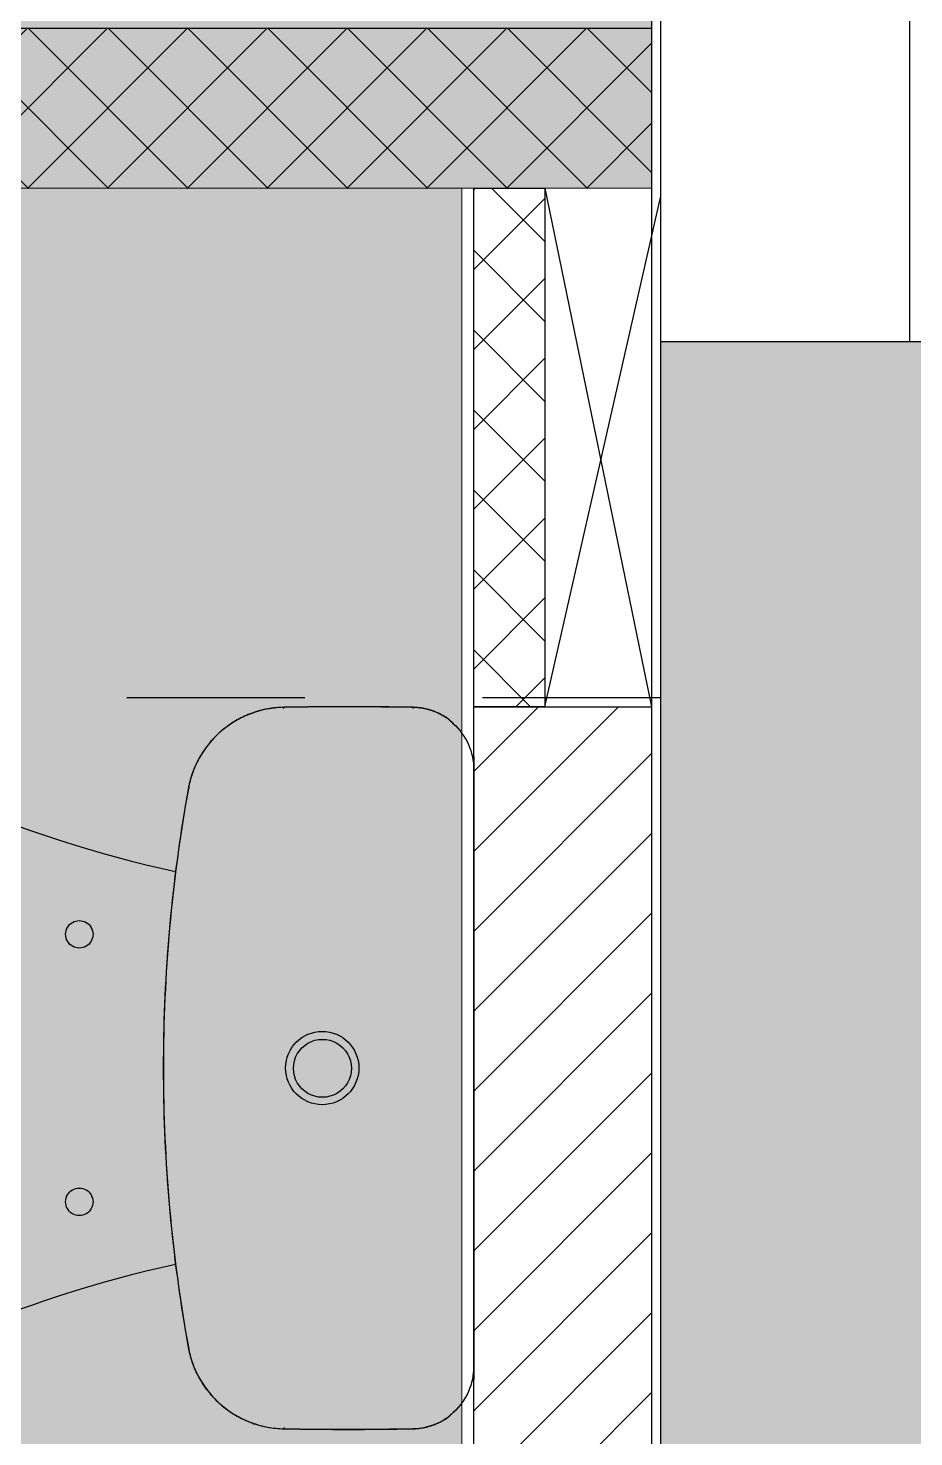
# Model space of a CAD drawing. Header units: metres. Extents: x -154 to 570, y -18 to 184.
# Drawn here: x -5.365 to -4.868, y 4.345 to 5.136 of the extents above; entities that cross this region are included whole.
import ezdxf
from ezdxf.xclip import XClip

# ---------------------------------------------------------------- set-up
doc = ezdxf.new("R2010")
doc.units = ezdxf.units.M
doc.header["$XCLIPFRAME"] = 0
doc.linetypes.add('PUC TORRE B$0$DASHEDX2', pattern=[1.5, 1, -0.5])
for name, color, linetype in [('ARQ-AUX', 7, 'Continuous'), ('PUC TORRE B$0$1', 232, 'PUC TORRE B$0$DASHEDX2'), ('PUC TORRE B$0$4', 2, 'Continuous'), ('PUC$0$ARQ-ALV ACAB', 4, 'Continuous'), ('PUC$0$ARQ-ALV OSSO', 5, 'Continuous'), ('PUC$0$ARQ-DRYWALL', 7, 'Continuous'), ('PUC$0$ARQ-ENCH', 1, 'Continuous'), ('PUC$0$ARQ-HID', 7, 'Continuous'), ('PUC$0$PUC-ARQ-DRYWALL', 2, 'Continuous')]:
    doc.layers.add(name, color=color, linetype=linetype)
doc.layers.add('PUC$0$ARQ-FORRO', color=9, linetype='Continuous', lineweight=5)

# ---------------------------------------------------------------- blocks, each defined once
blk = doc.blocks.new('PUC$0$ARQ-HID-BACIA CX')
blk.add_line((-0.00007, -0.175), (-0.00007, 0.175))
for points in [[(-0.01372, -0.19568), (-0.01423, -0.19605), (-0.01474, -0.19641), (-0.01526, -0.19677), (-0.01578, -0.19712), (-0.01631, -0.19746), (-0.01684, -0.19778), (-0.01739, -0.1981), (-0.01793, -0.19841), (-0.01849, -0.1987), (-0.01904, -0.19899), (-0.01961, -0.19927), (-0.02018, -0.19954), (-0.02075, -0.19979), (-0.02133, -0.20004), (-0.02191, -0.20027), (-0.02249, -0.2005), (-0.02308, -0.20072), (-0.02368, -0.20092), (-0.02427, -0.20111), (-0.02487, -0.2013), (-0.02548, -0.20147), (-0.02608, -0.20163), (-0.02669, -0.20178), (-0.02731, -0.20192), (-0.02792, -0.20205), (-0.02854, -0.20217), (-0.02916, -0.20227), (-0.02978, -0.20237), (-0.0304, -0.20246), (-0.03102, -0.20253), (-0.03165, -0.20259), (-0.03227, -0.20264), (-0.0329, -0.20268), (-0.03353, -0.2027), (-0.03415, -0.20273, -0.00878), (-0.10679, -0.20277), (-0.10794, -0.20271), (-0.10908, -0.20264), (-0.11022, -0.20256), (-0.11136, -0.20247), (-0.11249, -0.20236), (-0.11363, -0.20223), (-0.11476, -0.20207), (-0.11588, -0.20188), (-0.11701, -0.20166), (-0.11812, -0.20142), (-0.11924, -0.20116), (-0.12034, -0.20086), (-0.12144, -0.20055), (-0.12254, -0.20021), (-0.12362, -0.19986), (-0.1247, -0.19948), (-0.12577, -0.19908), (-0.12684, -0.19866), (-0.12789, -0.19822), (-0.12893, -0.19776), (-0.12997, -0.19727), (-0.13099, -0.19677), (-0.13201, -0.19624), (-0.13301, -0.19569), (-0.134, -0.19512), (-0.13498, -0.19453), (-0.13595, -0.19392), (-0.1369, -0.19329), (-0.13784, -0.19264), (-0.13877, -0.19197), (-0.13969, -0.19129), (-0.14058, -0.19058), (-0.14147, -0.18986), (-0.14234, -0.18912), (-0.14319, -0.18836), (-0.14403, -0.18758), (-0.14485, -0.18679), (-0.14566, -0.18598), (-0.14645, -0.18515), (-0.14722, -0.18431), (-0.14798, -0.18345), (-0.14872, -0.18257), (-0.14943, -0.18168), (-0.15013, -0.18078), (-0.15082, -0.17986), (-0.15148, -0.17893), (-0.15212, -0.17799), (-0.15275, -0.17703), (-0.15335, -0.17606), (-0.15393, -0.17508), (-0.1545, -0.17408), (-0.15504, -0.17308), (-0.15556, -0.17206), (-0.15607, -0.17103), (-0.15655, -0.17), (-0.15702, -0.16895), (-0.15746, -0.1679), (-0.15788, -0.16683), (-0.15827, -0.16576), (-0.15863, -0.16468), (-0.15897, -0.16359), (-0.15928, -0.16249), (-0.15957, -0.16138), (-0.15985, -0.16027), (-0.16011, -0.15916), (-0.16036, -0.15805), (-0.16061, -0.15693), (-0.16138, -0.15249), (-0.16215, -0.14805), (-0.1629, -0.1436), (-0.16363, -0.13915), (-0.16433, -0.1347), (-0.165, -0.13024), (-0.16565, -0.12578), (-0.16628, -0.12132), (-0.16689, -0.11685), (-0.16747, -0.11238), (-0.16803, -0.10791), (-0.16857, -0.10344), (-0.16909, -0.09896), (-0.16958, -0.09448), (-0.17005, -0.09), (-0.1705, -0.08551), (-0.17092, -0.08102), (-0.17132, -0.07653), (-0.1717, -0.07204), (-0.17206, -0.06755), (-0.17239, -0.06305), (-0.1727, -0.05856), (-0.17299, -0.05406), (-0.17325, -0.04956), (-0.17349, -0.04506), (-0.17371, -0.04055), (-0.17391, -0.03605), (-0.17408, -0.03155), (-0.17423, -0.02704), (-0.17436, -0.02254), (-0.17446, -0.01803), (-0.17453, -0.01352), (-0.17458, -0.00901), (-0.17462, -0.00451), (-0.17464, 0), (-0.17462, 0.00451), (-0.17458, 0.00901), (-0.17453, 0.01352), (-0.17446, 0.01803), (-0.17436, 0.02254), (-0.17423, 0.02704), (-0.17408, 0.03155), (-0.17391, 0.03605), (-0.17371, 0.04055), (-0.17349, 0.04506), (-0.17325, 0.04956), (-0.17299, 0.05406), (-0.1727, 0.05856), (-0.17239, 0.06305), (-0.17206, 0.06755), (-0.1717, 0.07204), (-0.17132, 0.07653), (-0.17092, 0.08102), (-0.1705, 0.08551), (-0.17005, 0.09), (-0.16958, 0.09448), (-0.16909, 0.09896), (-0.16857, 0.10344), (-0.16803, 0.10791), (-0.16747, 0.11238), (-0.16689, 0.11685), (-0.16628, 0.12132), (-0.16565, 0.12578), (-0.165, 0.13024), (-0.16433, 0.1347), (-0.16363, 0.13915), (-0.1629, 0.1436), (-0.16215, 0.14805), (-0.16138, 0.15249), (-0.16061, 0.15693), (-0.16036, 0.15805), (-0.16011, 0.15916), (-0.15985, 0.16027), (-0.15957, 0.16138), (-0.15928, 0.16249), (-0.15897, 0.16359), (-0.15863, 0.16468), (-0.15827, 0.16576), (-0.15788, 0.16683), (-0.15746, 0.1679), (-0.15702, 0.16895), (-0.15655, 0.17), (-0.15607, 0.17103), (-0.15556, 0.17206), (-0.15504, 0.17308), (-0.1545, 0.17408), (-0.15393, 0.17508), (-0.15335, 0.17606), (-0.15275, 0.17703), (-0.15212, 0.17799), (-0.15148, 0.17893), (-0.15082, 0.17986), (-0.15013, 0.18078), (-0.14943, 0.18168), (-0.14872, 0.18257), (-0.14798, 0.18345), (-0.14722, 0.18431), (-0.14645, 0.18515), (-0.14566, 0.18598), (-0.14485, 0.18679), (-0.14403, 0.18758), (-0.14319, 0.18836), (-0.14234, 0.18912), (-0.14147, 0.18986), (-0.14058, 0.19058), (-0.13969, 0.19129), (-0.13877, 0.19197), (-0.13784, 0.19264), (-0.1369, 0.19329), (-0.13595, 0.19392), (-0.13498, 0.19453), (-0.134, 0.19512), (-0.13301, 0.19569), (-0.13201, 0.19624), (-0.13099, 0.19677), (-0.12997, 0.19727), (-0.12893, 0.19776), (-0.12789, 0.19822), (-0.12684, 0.19866), (-0.12577, 0.19908), (-0.1247, 0.19948), (-0.12362, 0.19986), (-0.12254, 0.20021), (-0.12144, 0.20055), (-0.12034, 0.20086), (-0.11924, 0.20116), (-0.11812, 0.20142), (-0.11701, 0.20166), (-0.11588, 0.20188), (-0.11476, 0.20207), (-0.11363, 0.20223), (-0.11249, 0.20236), (-0.11136, 0.20247), (-0.11022, 0.20256), (-0.10908, 0.20264), (-0.10794, 0.20271), (-0.10679, 0.20277, -0.00878), (-0.03415, 0.20273), (-0.03353, 0.2027), (-0.0329, 0.20268), (-0.03227, 0.20264), (-0.03165, 0.20259), (-0.03102, 0.20253), (-0.0304, 0.20246), (-0.02978, 0.20237), (-0.02916, 0.20227), (-0.02854, 0.20217), (-0.02792, 0.20205), (-0.02731, 0.20192), (-0.02669, 0.20178), (-0.02608, 0.20163), (-0.02548, 0.20147), (-0.02487, 0.2013), (-0.02427, 0.20111), (-0.02368, 0.20092), (-0.02308, 0.20072), (-0.02249, 0.2005), (-0.02191, 0.20027), (-0.02133, 0.20004), (-0.02075, 0.19979), (-0.02018, 0.19954), (-0.01961, 0.19927), (-0.01904, 0.19899), (-0.01849, 0.1987), (-0.01793, 0.19841), (-0.01739, 0.1981), (-0.01684, 0.19778), (-0.01631, 0.19746), (-0.01578, 0.19712), (-0.01526, 0.19677), (-0.01474, 0.19641), (-0.01423, 0.19605), (-0.01372, 0.19568)], [(-0.01308, 0.195, 0.018828), (-0.0135, 0.19544)], [(-0.01328, -0.19509), (-0.01328, -0.1951), (-0.01328, -0.1951), (-0.01327, -0.19509), (-0.01324, -0.19506), (-0.01322, -0.19504), (-0.01316, -0.19498), (-0.01311, -0.19493), (-0.01299, -0.19482), (-0.01286, -0.1947), (-0.01279, -0.19463), (-0.01264, -0.19449), (-0.01247, -0.19434), (-0.01155, -0.19352, 0.212488), (-0.00007, -0.16772), (-0.00007, 0.16772, 0.212488), (-0.01155, 0.19352), (-0.01247, 0.19434), (-0.01264, 0.19449), (-0.01279, 0.19463), (-0.01286, 0.1947), (-0.01299, 0.19482), (-0.01311, 0.19493), (-0.01316, 0.19498), (-0.01322, 0.19504), (-0.01324, 0.19506), (-0.01327, 0.19509), (-0.01328, 0.1951), (-0.01328, 0.1951)], [(-0.01231, 0.1942, 0.002919), (-0.01155, 0.19353)], [(-0.16765, 0.1104), (-0.16776, 0.11042), (-0.17602, 0.11228), (-0.1842, 0.11422), (-0.19248, 0.1163), (-0.2008, 0.11849), (-0.20903, 0.12077), (-0.21715, 0.12313), (-0.22532, 0.12562), (-0.23351, 0.12822), (-0.24148, 0.13086), (-0.24931, 0.13356), (-0.25707, 0.13635), (-0.26479, 0.13922), (-0.27251, 0.14221), (-0.28026, 0.14532), (-0.28804, 0.14857), (-0.29584, 0.15194, 0.011149), (-0.33812, 0.16943), (-0.34416, 0.17175), (-0.35027, 0.17392), (-0.35642, 0.17593), (-0.36262, 0.17778), (-0.36886, 0.17948), (-0.37514, 0.18101), (-0.38146, 0.18239), (-0.38782, 0.1836), (-0.3942, 0.18465), (-0.40061, 0.18554), (-0.40704, 0.18627), (-0.4135, 0.18683), (-0.41997, 0.18723), (-0.42645, 0.18746), (-0.43294, 0.18753), (-0.43806, 0.18747), (-0.43843, 0.18746), (-0.44165, 0.18736), (-0.44488, 0.18723), (-0.44526, 0.18721), (-0.4517, 0.1868), (-0.45207, 0.18677), (-0.45528, 0.1865), (-0.4585, 0.18619), (-0.45888, 0.18615), (-0.46528, 0.1854), (-0.46566, 0.18535), (-0.47204, 0.18442), (-0.47243, 0.18436), (-0.47878, 0.18326), (-0.47915, 0.18319), (-0.48548, 0.18191), (-0.48586, 0.18183), (-0.49214, 0.18039), (-0.49251, 0.1803), (-0.49875, 0.17869), (-0.49913, 0.17858), (-0.50533, 0.1768), (-0.5057, 0.17669), (-0.51184, 0.17475), (-0.51221, 0.17462), (-0.5183, 0.17251), (-0.51866, 0.17238), (-0.5247, 0.1701), (-0.52506, 0.16996), (-0.53103, 0.16752), (-0.53138, 0.16737), (-0.5373, 0.16477), (-0.53764, 0.16461), (-0.54348, 0.16185), (-0.54381, 0.16169), (-0.54671, 0.16024), (-0.54959, 0.15876), (-0.54991, 0.15859), (-0.55561, 0.15552), (-0.55592, 0.15534), (-0.55874, 0.15374), (-0.56154, 0.15211), (-0.56185, 0.15192), (-0.56462, 0.15025), (-0.56738, 0.14854), (-0.56767, 0.14835), (-0.57041, 0.1466), (-0.57312, 0.14482), (-0.57341, 0.14462), (-0.5761, 0.1428), (-0.57876, 0.14094), (-0.57904, 0.14074), (-0.58168, 0.13884), (-0.58429, 0.13691), (-0.58457, 0.1367), (-0.58716, 0.13474), (-0.58971, 0.13274), (-0.58999, 0.13252), (-0.59252, 0.13049), (-0.59502, 0.12842), (-0.5953, 0.1282), (-0.60022, 0.12397), (-0.60048, 0.12373), (-0.60529, 0.11937), (-0.60554, 0.11913), (-0.6079, 0.1169), (-0.61024, 0.11464), (-0.61049, 0.11439), (-0.61505, 0.10978), (-0.6153, 0.10953), (-0.61974, 0.1048), (-0.61998, 0.10454), (-0.62215, 0.10213), (-0.62429, 0.09969), (-0.62452, 0.09942), (-0.62662, 0.09695), (-0.6287, 0.09446), (-0.63136, 0.09112), (-0.63393, 0.08771), (-0.63639, 0.08422), (-0.63876, 0.08067), (-0.64103, 0.07705), (-0.64319, 0.07337), (-0.64524, 0.06963), (-0.64719, 0.06583), (-0.64903, 0.06198), (-0.65076, 0.05808), (-0.65238, 0.05413), (-0.65388, 0.05014), (-0.65526, 0.04611), (-0.65653, 0.04204), (-0.65769, 0.03793), (-0.65872, 0.0338), (-0.65964, 0.02963), (-0.66043, 0.02544), (-0.66111, 0.02123), (-0.66166, 0.01701), (-0.66209, 0.01277), (-0.6624, 0.00852), (-0.66258, 0.00426), (-0.66264, 0), (-0.66258, -0.00426), (-0.6624, -0.00852), (-0.66209, -0.01277), (-0.66166, -0.01701), (-0.66111, -0.02123), (-0.66043, -0.02544), (-0.65964, -0.02963), (-0.65872, -0.0338), (-0.65769, -0.03793), (-0.65653, -0.04204), (-0.65526, -0.04611), (-0.65388, -0.05014), (-0.65238, -0.05413), (-0.65076, -0.05808), (-0.64903, -0.06198), (-0.64719, -0.06583), (-0.64524, -0.06963), (-0.64319, -0.07337), (-0.64103, -0.07705), (-0.63876, -0.08067), (-0.63639, -0.08422), (-0.63393, -0.08771), (-0.63136, -0.09112), (-0.6287, -0.09446), (-0.62662, -0.09695), (-0.62452, -0.09942), (-0.62429, -0.09969), (-0.62215, -0.10213), (-0.61998, -0.10453), (-0.61974, -0.1048), (-0.6153, -0.10953), (-0.61505, -0.10978), (-0.61049, -0.11439), (-0.61024, -0.11464), (-0.6079, -0.1169), (-0.60554, -0.11913), (-0.60529, -0.11937), (-0.60048, -0.12373), (-0.60022, -0.12397), (-0.5953, -0.1282), (-0.59502, -0.12842), (-0.59252, -0.13049), (-0.58999, -0.13252), (-0.58971, -0.13274), (-0.58716, -0.13474), (-0.58457, -0.1367), (-0.58429, -0.13691), (-0.58168, -0.13884), (-0.57904, -0.14074), (-0.57876, -0.14094), (-0.5761, -0.1428), (-0.57341, -0.14462), (-0.57312, -0.14482), (-0.57041, -0.1466), (-0.56767, -0.14835), (-0.56738, -0.14854), (-0.56462, -0.15025), (-0.56185, -0.15192), (-0.56154, -0.15211), (-0.55874, -0.15374), (-0.55592, -0.15534), (-0.55561, -0.15552), (-0.54991, -0.15859), (-0.54959, -0.15876), (-0.54671, -0.16024), (-0.54381, -0.16169), (-0.54348, -0.16185), (-0.53764, -0.16461), (-0.5373, -0.16477), (-0.53138, -0.16737), (-0.53103, -0.16752), (-0.52506, -0.16996), (-0.5247, -0.1701), (-0.51866, -0.17238), (-0.5183, -0.17251), (-0.51221, -0.17462), (-0.51184, -0.17475), (-0.5057, -0.17669), (-0.50533, -0.1768), (-0.49913, -0.17858), (-0.49875, -0.17869), (-0.49251, -0.1803), (-0.49214, -0.18039), (-0.48586, -0.18183), (-0.48548, -0.18191), (-0.47915, -0.18319), (-0.47878, -0.18326), (-0.47243, -0.18436), (-0.47204, -0.18442), (-0.46566, -0.18535), (-0.46528, -0.1854), (-0.45888, -0.18615), (-0.4585, -0.18619), (-0.45528, -0.1865), (-0.45207, -0.18677), (-0.4517, -0.1868), (-0.44526, -0.18721), (-0.44488, -0.18723), (-0.44165, -0.18736), (-0.43843, -0.18746), (-0.43806, -0.18747), (-0.43155, -0.18753), (-0.42506, -0.18742), (-0.41858, -0.18716), (-0.41211, -0.18672), (-0.40566, -0.18612), (-0.39923, -0.18536), (-0.39282, -0.18444), (-0.38645, -0.18335), (-0.3801, -0.18211), (-0.37379, -0.1807), (-0.36751, -0.17913), (-0.36128, -0.1774), (-0.35509, -0.17551), (-0.34895, -0.17347), (-0.34286, -0.17126), (-0.33812, -0.16942, 0.011149), (-0.29584, -0.15194), (-0.28804, -0.14857), (-0.28026, -0.14532), (-0.27251, -0.14221), (-0.26479, -0.13922), (-0.25707, -0.13635), (-0.24931, -0.13356), (-0.24148, -0.13086), (-0.23351, -0.12822), (-0.22532, -0.12562), (-0.21715, -0.12313), (-0.20903, -0.12077), (-0.2008, -0.11849), (-0.19248, -0.1163), (-0.1842, -0.11422), (-0.17602, -0.11228), (-0.16776, -0.11042), (-0.16765, -0.1104)], [(-0.01361, -0.19549, 0.018828), (-0.01319, -0.19505)]]:
    blk.add_lwpolyline(points, format="xyb")
at = {"ltscale": 0.000466036}
blk.add_lwpolyline([(-0.01328, -0.1951), (-0.01334, -0.19517, -0.017665), (-0.01364, -0.19551, -0.039631), (-0.01377, -0.19562, -0.158216), (-0.03415, -0.20265, -0.008778), (-0.10679, -0.2027), (-0.10952, -0.20259), (-0.11224, -0.20234), (-0.11494, -0.20196), (-0.11763, -0.20144), (-0.12028, -0.2008), (-0.1229, -0.20002), (-0.12547, -0.19912), (-0.128, -0.19809), (-0.13048, -0.19694), (-0.13289, -0.19567), (-0.13524, -0.19428), (-0.13752, -0.19278), (-0.13972, -0.19116), (-0.14184, -0.18945), (-0.14388, -0.18763), (-0.14582, -0.18571), (-0.14766, -0.1837), (-0.14941, -0.1816), (-0.15105, -0.17942), (-0.15258, -0.17716), (-0.15399, -0.17483), (-0.1553, -0.17243), (-0.15648, -0.16997), (-0.15754, -0.16746), (-0.15848, -0.1649), (-0.15929, -0.1623), (-0.15997, -0.15966), (-0.16053, -0.15692, -0.044623), (-0.17457, 0, -0.044623), (-0.16053, 0.15692), (-0.15997, 0.15966), (-0.15929, 0.1623), (-0.15848, 0.1649), (-0.15754, 0.16746), (-0.15648, 0.16997), (-0.1553, 0.17243), (-0.15399, 0.17483), (-0.15258, 0.17716), (-0.15105, 0.17942), (-0.14941, 0.1816), (-0.14766, 0.1837), (-0.14582, 0.18571), (-0.14388, 0.18763), (-0.14184, 0.18945), (-0.13972, 0.19116), (-0.13752, 0.19278), (-0.13524, 0.19428), (-0.13289, 0.19567), (-0.13048, 0.19694), (-0.128, 0.19809), (-0.12547, 0.19912), (-0.1229, 0.20002), (-0.12028, 0.2008), (-0.11763, 0.20144), (-0.11494, 0.20196), (-0.11224, 0.20234), (-0.10952, 0.20259), (-0.10679, 0.2027, -0.008778), (-0.03416, 0.20265, -0.158216), (-0.01377, 0.19562, -0.039631), (-0.01364, 0.19551, -0.017665), (-0.01334, 0.19517), (-0.01328, 0.1951)], format="xyb", dxfattribs=at)
at = {"ltscale": 0.00311}
for points in [[(-0.10678, 0.20206), (-0.10679, 0.2027)], [(-0.10678, -0.20206), (-0.10679, -0.2027)]]:
    blk.add_lwpolyline(points, dxfattribs=at)
at = {"ltscale": 0.00156}
blk.add_lwpolyline([(-0.0131, 0.19508), (-0.01335, 0.19529)], dxfattribs=at)
for points in [[(-0.01328, 0.1951), (-0.01328, 0.19509)], [(-0.01147, 0.19363), (-0.01087, 0.19305), (-0.01027, 0.19247), (-0.00968, 0.19189), (-0.00911, 0.19128), (-0.00855, 0.19066), (-0.00801, 0.19003), (-0.00749, 0.18938), (-0.00698, 0.18872), (-0.00649, 0.18805), (-0.00601, 0.18737), (-0.00555, 0.18668), (-0.0051, 0.18597), (-0.00468, 0.18526), (-0.00427, 0.18453), (-0.00388, 0.1838), (-0.0035, 0.18305), (-0.00314, 0.1823), (-0.00281, 0.18154), (-0.00249, 0.18077), (-0.00218, 0.18), (-0.0019, 0.17921), (-0.00164, 0.17842), (-0.00139, 0.17763), (-0.00116, 0.17683), (-0.00096, 0.17602), (-0.00077, 0.17521), (-0.0006, 0.1744), (-0.00045, 0.17358), (-0.00032, 0.17275), (-0.00021, 0.17193), (-0.00012, 0.1711), (-0.00006, 0.17027), (-0.00002, 0.16944), (0.00001, 0.16861), (0.00003, 0.16778)], [(0, 0.16772), (0, -0.16772)], [(-0.01146, -0.19362), (-0.01162, -0.19376), (-0.0117, -0.19383), (-0.01186, -0.19397), (-0.01234, -0.19439), (-0.01264, -0.19465), (-0.01284, -0.19483), (-0.0129, -0.19489), (-0.01296, -0.19494), (-0.01301, -0.19499), (-0.01305, -0.19503), (-0.0131, -0.19507)]]:
    blk.add_lwpolyline(points)
at = {"ltscale": 0.00179}
for points in [[(-0.00045, 0.16772), (-0.00008, 0.16772)], [(-0.00045, -0.16772), (-0.00008, -0.16772)]]:
    blk.add_lwpolyline(points, dxfattribs=at)
for points in [[(-0.21411, 0.07516, 1), (-0.22955, 0.07516, 1)], [(-0.06465, 0, 1), (-0.10584, 0, 1)], [(-0.06888, 0.00014, 1), (-0.10143, 0.00014, 1)], [(-0.21411, -0.07516, 1), (-0.22955, -0.07516, 1)]]:
    blk.add_lwpolyline(points, format="xyb", close=True)
at = {"ltscale": 0.003392}
blk.add_lwpolyline([(-0.15984, -0.15679), (-0.16053, -0.15692)], dxfattribs=at)
at = {"ltscale": 0.002755}
blk.add_lwpolyline([(-0.03417, -0.20208), (-0.03415, -0.20265)], dxfattribs=at)
blk = doc.blocks.new('PUC$0$forro area comum')
at = {"layer": 'PUC$0$ARQ-FORRO'}
h = blk.add_hatch(color=256, dxfattribs=at)
h.dxf.hatch_style = 1
h.paths.add_polyline_path([(-6.76341, 5.93621), (-5.015, 5.93621), (-5.01499, 5.04621), (-5.12162, 5.04621), (-5.1216, 4.10486), (-6.76337, 4.10486)])
at = {"layer": 'PUC$0$ARQ-FORRO', "elevation": 0}
blk.add_lwpolyline([(-6.76341, 5.93621), (-5.015, 5.93621), (-5.01499, 5.04621), (-5.12162, 5.04621), (-5.1216, 4.10486), (-6.76337, 4.10486)], close=True, dxfattribs=at)
blk = doc.blocks.new('PUC')
at = {"layer": 'PUC$0$ARQ-DRYWALL'}
h = blk.add_hatch(dxfattribs=at)
h.set_pattern_fill('ANSI37', color=8, scale=0.01, angle=180)
h.set_pattern_definition([(225, (4.4e-05, 0.040004), (0.02245064, -0.02245064), []), (315, (4.4e-05, 0.040004), (0.02245064, 0.02245064), [])])
h.paths.add_polyline_path([(-6.04834, 5.13616), (-5.01499, 5.13616), (-5.01499, 5.0462), (-6.04834, 5.0462)])
at = {"layer": 'PUC$0$ARQ-ENCH'}
h = blk.add_hatch(dxfattribs=at)
h.set_pattern_fill('ANSI31', color=256, scale=0.01)
h.paths.add_polyline_path([(-5.11498, 4.75486), (-5.01498, 4.75486), (-5.01498, 4.10486), (-5.11498, 4.10486)])
at = {"layer": 'PUC$0$PUC-ARQ-DRYWALL'}
h = blk.add_hatch(dxfattribs=at)
h.set_pattern_fill('ANSI37', color=8, scale=0.01, angle=360)
h.set_pattern_definition([(45, (-35.7996, 8.351062), (-0.02245064, 0.02245064), []), (135, (-35.7996, 8.351062), (-0.02245064, -0.02245064), [])])
h.paths.add_polyline_path([(-5.11499, 5.04621), (-5.07499, 5.04621), (-5.07498, 4.75486), (-5.11498, 4.75486)])
at = {"layer": 'PUC$0$ARQ-ALV ACAB', "elevation": 0}
blk.add_lwpolyline([(-5.015, 5.93621), (-5.01498, 4.10486), (-6.76337, 4.10486), (-6.76337, 5.93621), (-6.71337, 5.93621), (-6.71337, 6.08621), (-6.83837, 6.08621)], dxfattribs=at)
at = {"layer": 'PUC$0$ARQ-ALV OSSO', "elevation": 0}
for points in [[(-4.87004, 8.43055), (-4.87, 4.95986)], [(-5.01, 5.94121), (-5.01, 4.09986)]]:
    blk.add_lwpolyline(points, dxfattribs=at)
at = {"layer": 'PUC$0$ARQ-DRYWALL', "extrusion": (8.65313e-07, 4.32089e-06, 1), "elevation": 0.00001}
blk.add_lwpolyline([(-5.01499, 5.04621), (-6.04834, 5.04618)], dxfattribs=at)
at = {"layer": 'PUC$0$ARQ-DRYWALL', "elevation": 0}
blk.add_lwpolyline([(-5.11499, 5.04621), (-5.07499, 5.04621), (-5.07498, 4.75486), (-5.11498, 4.75486)], close=True, dxfattribs=at)
at = {"layer": 'PUC$0$ARQ-DRYWALL'}
blk.add_polyline3d([(-6.04834, 5.04618, 0), (-6.04834, 5.13618, 0), (-5.01499, 5.13621, 0)], dxfattribs=at)
at = {"layer": 'PUC$0$ARQ-ENCH', "elevation": 0}
blk.add_lwpolyline([(-5.11498, 4.75486), (-5.01498, 4.75486), (-5.01498, 4.10486), (-5.11498, 4.10486)], close=True, dxfattribs=at)
at = {"layer": 'PUC$0$PUC-ARQ-DRYWALL', "color": 1, "linetype": 'ByBlock'}
for p, q in [((-5.07499, 5.04621, 0), (-5.015, 4.75486, 0)), ((-5.07498, 4.75486, 0), (-5.01001, 5.04109))]:
    blk.add_line(p, q, dxfattribs=at)
at = {"layer": 'PUC$0$ARQ-FORRO'}
blk.add_blockref('PUC$0$forro area comum', (0, 0), dxfattribs=at)
at = {"layer": 'PUC$0$ARQ-HID', "lineweight": -2, "extrusion": (-4.32089e-06, -7.77646e-06, -1), "zscale": -1, "rotation": 180}
blk.add_blockref('PUC$0$ARQ-HID-BACIA CX', (5.11491, 4.5518, -0.00001), dxfattribs=at)
blk = doc.blocks.new('PUC TORRE B$0$est-lo-07-6sb-r00')
at = {"layer": 'PUC TORRE B$0$4'}
h = blk.add_hatch(color=8, dxfattribs=at)
h.dxf.hatch_style = 1
h.paths.add_polyline_path([(213.004314, 592.98646), (232.004314, 592.98646), (232.004314, 743.98646), (213.004314, 743.98646)], flags=17)
h.paths.add_polyline_path([(517.003016, 942.98646), (353.003016, 942.98646), (353.003016, 923.986062), (498.003016, 923.986062), (498.003016, 465.008359), (498.003039, 465.008359), (498.003039, 450.008359), (498.003039, 395.98646), (517.003016, 395.98646)])
h.paths.add_polyline_path([(3672.003309, 253.001099), (3672.003309, 388.001099), (3637.003309, 388.001099), (3637.003309, 253.001099)])
h.paths.add_polyline_path([(3637.003309, 942.98646), (3637.003194, 872.98646), (3653.003309, 872.98646), (3653.003309, 599.001099), (3637.003309, 599.001099), (3637.003309, 539.001099), (3672.003309, 539.001099), (3672.003309, 942.98646)])
h.paths.add_polyline_path([(3672.003424, 102.001099), (3637.003309, 102.001099), (3637.003309, 42.001099), (3653.003307, 42.001099), (3653.003307, -229.998901), (3637.003309, -229.998901), (3637.003309, -299.998901), (3672.003424, -299.998901)])
h.paths.add_polyline_path([(3075.003309, -299.999844), (3110.003309, -299.999844), (3110.003309, -199.999844), (3075.003309, -199.999844)])
h.paths.add_polyline_path([(3075.003309, 270.500177), (3110.003309, 270.500177), (3110.003309, 370.500177), (3075.003309, 370.500177)])
h.paths.add_polyline_path([(520.003309, 942.98646), (520.003309, 395.98646), (555.003309, 395.98646), (555.003309, 451.98646), (539.003309, 451.98646), (539.003309, 872.98646), (555.003309, 872.98646), (555.003309, 942.98646)])
h.paths.add_polyline_path([(-2102.995138, 253.000177), (-2102.995138, 388.000177), (-2137.995138, 388.000177), (-2137.995138, 253.000177)])
h.paths.add_polyline_path([(-2137.995138, 101.999935), (-2137.995138, -299.999844), (-2102.995138, -299.999844), (-2102.995138, -229.999844), (-2118.995138, -229.999844), (-2118.995138, 41.999935), (-2102.995138, 41.999935), (-2102.995138, 101.999935)])
h.paths.add_polyline_path([(-2137.995141, 942.98646), (-2137.995141, 538.988972), (-2102.995141, 538.988972), (-2102.995141, 598.988972), (-2118.995141, 598.988972), (-2118.995141, 872.98646), (-2102.995141, 872.98646), (-2102.995141, 942.98646)])
h.paths.add_polyline_path([(520.003309, 245.003526), (520.003309, -299.999844), (555.003309, -299.999844), (555.003309, -229.999844), (539.003309, -229.999844), (539.003309, 185.003526), (555.003309, 185.003526), (555.003309, 245.003526)])
h.paths.add_polyline_path([(-34.995574, 942.98646), (-34.995574, 872.98646), (-18.995574, 872.98646), (-18.995574, 455.98646), (-34.995574, 455.98646), (-34.995574, 395.98646), (232.004426, 395.98646), (232.004426, 481.98646), (213.004426, 481.98646), (213.004426, 414.98646), (0.004426, 414.98646), (0.004426, 923.98646), (213.004426, 923.98646), (213.004426, 854.98646), (232.004426, 854.98646), (232.004426, 923.98646), (252.004426, 923.98646), (252.004426, 942.98646)])
h.paths.add_polyline_path([(3075.003309, 842.98646), (3110.003309, 842.98646), (3110.003309, 942.98646), (3075.003309, 942.98646)])
h.paths.add_polyline_path([(2530.003309, -299.999844), (2570.003309, -299.999844), (2570.003309, -199.999844), (2530.003309, -199.999844)])
h.paths.add_polyline_path([(2530.003309, 145.003526), (2570.003309, 145.003526), (2570.003309, 245.003526), (2530.003309, 245.003526)])
h.paths.add_polyline_path([(2530.003309, 395.98646), (2570.003309, 395.98646), (2570.003309, 495.98646), (2530.003309, 495.98646)])
h.paths.add_polyline_path([(2530.003309, 842.98646), (2570.003309, 842.98646), (2570.003309, 942.98646), (2530.003309, 942.98646)])
h.paths.add_polyline_path([(1995.003309, -299.999844), (2030.003309, -299.999844), (2030.003309, -199.999844), (1995.003309, -199.999844)])
h.paths.add_polyline_path([(1995.003309, 145.003526), (2030.003309, 145.003526), (2030.003309, 245.003526), (1995.003309, 245.003526)])
h.paths.add_polyline_path([(1995.003309, 395.98646), (2030.003309, 395.98646), (2030.003309, 495.98646), (1995.003309, 495.98646)])
h.paths.add_polyline_path([(1995.003309, 842.98646), (2030.003309, 842.98646), (2030.003309, 942.98646), (1995.003309, 942.98646)])
h.paths.add_polyline_path([(1460.003309, -299.999844), (1495.003309, -299.999844), (1495.003309, -199.999844), (1460.003309, -199.999844)])
h.paths.add_polyline_path([(1460.003309, 145.003526), (1495.003309, 145.003526), (1495.003309, 245.003526), (1460.003309, 245.003526)])
h.paths.add_polyline_path([(1460.176641, 395.98646), (1495.176641, 395.98646), (1495.176641, 495.98646), (1460.176641, 495.98646)])
h.paths.add_polyline_path([(1460.003309, 842.98646), (1495.003309, 842.98646), (1495.003309, 942.98646), (1460.003309, 942.98646)])
h.paths.add_polyline_path([(925.003309, -299.999844), (960.003309, -299.999844), (960.003309, -199.999844), (925.003309, -199.999844)])
h.paths.add_polyline_path([(925.003309, 145.003526), (960.003309, 145.003526), (960.003309, 245.003526), (925.003309, 245.003526)])
h.paths.add_polyline_path([(925.003309, 395.98646), (960.003309, 395.98646), (960.003309, 495.98646), (925.003309, 495.98646)])
h.paths.add_polyline_path([(925.003309, 842.98646), (960.003309, 842.98646), (960.003309, 942.98646), (925.003309, 942.98646)])
h.paths.add_polyline_path([(-1582.999721, -299.999844), (-1547.999721, -299.999844), (-1547.999721, -199.999844), (-1582.999721, -199.999844)])
h.paths.add_polyline_path([(-500.999721, -299.999844), (-465.999721, -299.999844), (-465.999721, -199.999844), (-500.999721, -199.999844)])
h.paths.add_polyline_path([(-1042.999721, -299.999844), (-1002.999721, -299.999844), (-1002.999721, -199.999844), (-1042.999721, -199.999844)])
h.paths.add_polyline_path([(-500.999721, 145.003526), (-465.999721, 145.003526), (-465.999721, 245.003526), (-500.999721, 245.003526)])
h.paths.add_polyline_path([(-1042.999721, 145.003526), (-1002.999721, 145.003526), (-1002.999721, 245.003526), (-1042.999721, 245.003526)])
h.paths.add_polyline_path([(-500.999721, 395.98646), (-465.999721, 395.98646), (-465.999721, 495.98646), (-500.999721, 495.98646)])
h.paths.add_polyline_path([(-1042.999721, 395.98646), (-1002.999721, 395.98646), (-1002.999721, 495.98646), (-1042.999721, 495.98646)])
h.paths.add_polyline_path([(-1582.999721, 270.500177), (-1547.999721, 270.500177), (-1547.999721, 370.500177), (-1582.999721, 370.500177)])
h.paths.add_polyline_path([(-500.999721, 842.98646), (-465.999721, 842.98646), (-465.999721, 942.98646), (-500.999721, 942.98646)])
h.paths.add_polyline_path([(-1042.999721, 842.98646), (-1002.999721, 842.98646), (-1002.999721, 942.98646), (-1042.999721, 942.98646)])
h.paths.add_polyline_path([(-1582.999721, 842.98646), (-1547.999721, 842.98646), (-1547.999721, 942.98646), (-1582.999721, 942.98646)])
h.paths.add_polyline_path([(-35, 245.003526), (-35, 185.003526), (-19, 185.003526), (-19, -230), (-35, -230), (-35, -300), (517, -300), (517, 245), (498, 245), (498, -281), (0, -281), (0, -19), (255, -19), (255, 245.003526), (178.5, 245.003526), (178.5, 226.003526), (236, 226.003526), (236, 0), (0, 0), (0, 226.003526), (57.5, 226.003526), (57.5, 245.003526)])
at = {"layer": 'PUC TORRE B$0$1'}
blk.add_line((-500.999721, 475.98646), (-567.98997, 475.98646), dxfattribs=at)
blk.add_lwpolyline([(-500.999721, 842.98646), (-500.999721, 491.986718)], dxfattribs=at)
at = {"layer": 'PUC TORRE B$0$4', "linetype": 'Continuous'}
blk.add_lwpolyline([(-500.999721, 395.98646), (-465.999721, 395.98646), (-465.999721, 495.98646), (-500.999721, 495.98646), (-500.999721, 395.98646)], dxfattribs=at)
blk = doc.blocks.new('PUC TORRE B')
at = {"linetype": 'Continuous', "xscale": 0.01, "yscale": 0.01, "zscale": 0.01}
blk.add_blockref('PUC TORRE B$0$est-lo-07-6sb-r00', (0, 0), dxfattribs=at)
blk.add_blockref('PUC', (0, 0))

msp = doc.modelspace()

# ---------------------------------------------------------------- block references
at = {"layer": 'ARQ-AUX'}
ref = msp.add_blockref('PUC TORRE B', (0, 0), dxfattribs=at)
XClip(ref).set_block_clipping_path([(-22.1257387469, -3.8879528525), (38.8233554118, 13.297728756)])

doc.saveas('drawing.dxf')
